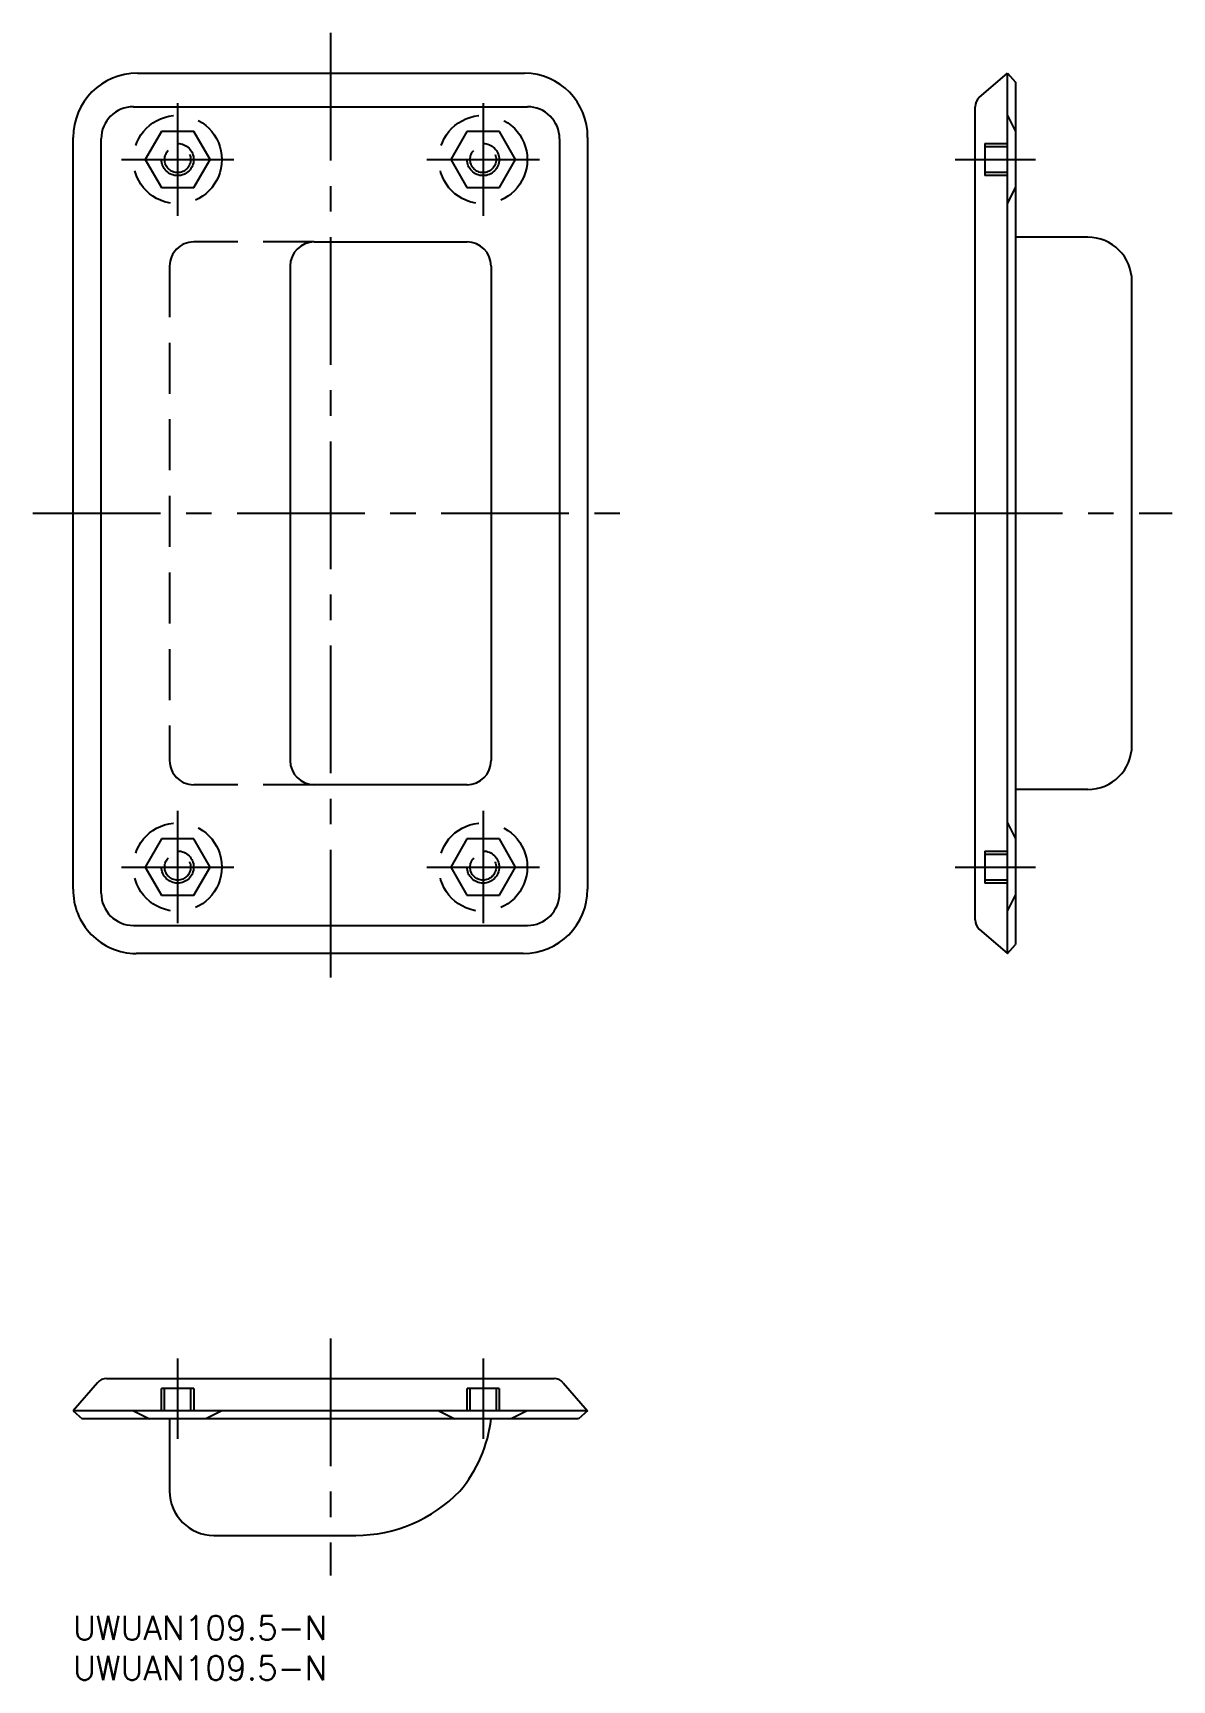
# Model space of a CAD drawing. Extents: x -5 to 137, y -8 to 197.
import ezdxf

# ---------------------------------------------------------------- set-up
doc = ezdxf.new("R2010")
doc.units = 0
doc.header["$LTSCALE"] = 0.5
doc.linetypes.add('CENTER', pattern=[50.8, 31.75, -6.35, 6.35, -6.35])
doc.linetypes.add('DASHED', pattern=[19.05, 12.7, -6.35])
for name, color, linetype in [('MSM_CENTER', 1, 'CENTER'), ('MSM_CONTINUOUS', 7, 'CONTINUOUS'), ('MSM_DASHED', 4, 'DASHED'), ('MSM_PART_NUMBER', 7, 'CONTINUOUS')]:
    doc.layers.add(name, color=color, linetype=linetype)
doc.styles.get("Standard").update_dxf_attribs({"font": 'txt.shx', "height": 3, "bigfont": 'bigfont.shx'})

# ---------------------------------------------------------------- blocks, each defined once
blk = doc.blocks.new('*U3')
at = {"layer": 'MSM_PART_NUMBER'}
blk.add_text('UWUAN109.5-N', height=3, dxfattribs=at).set_placement((0, -3))
blk = doc.blocks.new('*U4')
at = {"layer": 'MSM_PART_NUMBER'}
blk.add_text('UWUAN109.5-N', height=3, dxfattribs=at).set_placement((0, -8))

msp = doc.modelspace()

# ---------------------------------------------------------------- linework, layer by layer
at = {"layer": 'MSM_CENTER'}
for p, q in [((32, 196.87), (32, 77.37)), ((13, 188.12), (13, 174.13)), ((51, 188.12), (51, 174.13)), ((6, 181.12), (20, 181.12)), ((44, 181.12), (58, 181.12)), ((109.71, 181.12), (119.71, 181.12)), ((-5, 137.12), (69, 137.12)), ((107.21, 137.12), (136.71, 137.12)), ((13, 100.12), (13, 86.13)), ((51, 100.12), (51, 86.13)), ((6, 93.12), (20, 93.12)), ((44, 93.12), (58, 93.12)), ((109.71, 93.12), (119.71, 93.12)), ((32, 34.5), (32, 5)), ((13, 32), (13, 22)), ((51, 32), (51, 22))]:
    msp.add_line(p, q, dxfattribs=at)
at = {"layer": 'MSM_CONTINUOUS'}
for p, q in [((8, 191.87), (56.17, 191.87)), ((112.72, 188.83), (116.22, 191.87)), ((116.22, 82.37), (116.22, 191.87)), ((116.22, 191.87), (117.21, 190.74)), ((117.21, 190.74), (117.21, 83.5)), ((7.49, 187.7), (56.51, 187.7)), ((112.21, 86.55), (112.21, 187.7)), ((0, 90.37), (0, 183.87)), ((3.49, 89.86), (3.49, 183.7)), ((60.51, 183.7), (60.51, 89.86)), ((64, 183.87), (64, 90.37)), ((30, 170.87), (49, 170.87)), ((126.21, 171.47), (117.21, 171.47)), ((27, 167.87), (27, 106.37)), ((52, 167.87), (52, 106.37)), ((131.71, 108.27), (131.71, 165.97)), ((49, 103.37), (30, 103.37)), ((126.21, 102.77), (117.21, 102.77)), ((7.49, 85.86), (56.51, 85.86)), ((112.72, 85.41), (116.22, 82.37)), ((56, 82.37), (7.83, 82.37)), ((116.22, 82.37), (117.21, 83.5)), ((3.04, 28.98), (0, 25.48)), ((4.17, 29.5), (59.83, 29.5)), ((60.96, 28.98), (64, 25.48)), ((64, 25.48), (0, 25.48)), ((0, 25.48), (1.13, 24.5)), ((64, 25.48), (62.87, 24.5)), ((62.87, 24.5), (1.13, 24.5)), ((12, 24.5), (12, 15.5)), ((17.5, 10), (35.15, 10))]:
    msp.add_line(p, q, dxfattribs=at)
for centre, radius, start, end in [((8, 183.87), 8, 90, 180), ((56.09, 183.96), 7.91, 359.368, 89.368), ((113.71, 187.7), 1.5, 131, 180), ((7.49, 183.7), 4, 90, 180), ((56.51, 183.7), 4, 0, 90), ((30, 167.87), 3, 90, 180), ((49, 167.87), 3, 0, 90), ((126.21, 165.97), 5.5, 0, 90), ((126.21, 108.27), 5.5, 270, 0), ((30, 106.37), 3, 180, 270), ((49, 106.37), 3, 270, 0), ((7.91, 90.28), 7.91, 179.368, 269.368), ((56, 90.37), 8, 270, 0), ((7.49, 89.86), 4, 180, 270), ((56.51, 89.86), 4, 270, 0), ((113.71, 86.55), 1.5, 180, 229), ((4.17, 28), 1.5, 90, 139), ((59.83, 28), 1.5, 41, 90), ((35.09, 26.47), 17.02, 319.9081, 353.3441), ((17.5, 15.5), 5.5, 180, 270), ((35.15, 28), 18, 270, 316.0592)]:
    msp.add_arc(centre, radius, start, end, dxfattribs=at)
at = {"layer": 'MSM_DASHED'}
for p, q in [((116.22, 186.62), (117.21, 184.62)), ((10.99, 184.62), (8.97, 181.12)), ((15.03, 184.62), (10.99, 184.62)), ((17.05, 181.12), (15.03, 184.62)), ((48.99, 184.62), (46.97, 181.12)), ((53.03, 184.62), (48.99, 184.62)), ((55.05, 181.12), (53.03, 184.62)), ((113.42, 183.12), (116.22, 183.12)), ((113.42, 183.12), (113.42, 179.12)), ((113.42, 182.74), (116.22, 182.74)), ((8.97, 181.12), (10.99, 177.63)), ((15.03, 177.63), (17.05, 181.12)), ((46.97, 181.12), (48.99, 177.63)), ((53.03, 177.63), (55.05, 181.12)), ((116.22, 179.5), (113.42, 179.5)), ((116.22, 179.12), (113.42, 179.12)), ((10.99, 177.63), (15.03, 177.63)), ((48.99, 177.63), (53.03, 177.63)), ((116.22, 175.63), (117.21, 177.63)), ((30, 170.87), (15, 170.87)), ((12, 167.87), (12, 106.37)), ((30, 103.37), (15, 103.37)), ((116.22, 98.62), (117.21, 96.62)), ((10.99, 96.62), (8.97, 93.12)), ((15.03, 96.62), (10.99, 96.62)), ((17.05, 93.12), (15.03, 96.62)), ((48.99, 96.62), (46.97, 93.12)), ((53.03, 96.62), (48.99, 96.62)), ((55.05, 93.12), (53.03, 96.62)), ((113.42, 95.12), (116.22, 95.12)), ((113.42, 95.12), (113.42, 91.12)), ((113.42, 94.74), (116.22, 94.74)), ((8.97, 93.12), (10.99, 89.63)), ((15.03, 89.63), (17.05, 93.12)), ((46.97, 93.12), (48.99, 89.63)), ((53.03, 89.63), (55.05, 93.12)), ((116.22, 91.5), (113.42, 91.5)), ((116.22, 91.12), (113.42, 91.12)), ((10.99, 89.63), (15.03, 89.63)), ((48.99, 89.63), (53.03, 89.63)), ((116.22, 87.63), (117.21, 89.63)), ((15, 28.28), (11, 28.28)), ((11, 25.48), (11, 28.28)), ((11.38, 25.48), (11.38, 28.28)), ((14.62, 28.28), (14.62, 25.48)), ((15, 28.28), (15, 25.48)), ((53, 28.28), (49, 28.28)), ((49, 25.48), (49, 28.28)), ((49.38, 25.48), (49.38, 28.28)), ((52.62, 28.28), (52.62, 25.48)), ((53, 28.28), (53, 25.48)), ((7.5, 25.48), (9.5, 24.5)), ((18.5, 25.48), (16.5, 24.5)), ((45.5, 25.48), (47.5, 24.5)), ((56.5, 25.48), (54.5, 24.5))]:
    msp.add_line(p, q, dxfattribs=at)
for centre, radius in [((13, 181.12), 5.5), ((51, 181.12), 5.5), ((13, 181.12), 2), ((13, 181.12), 1.62), ((51, 181.12), 2), ((51, 181.12), 1.62), ((13, 93.12), 5.5), ((51, 93.12), 5.5), ((13, 93.12), 2), ((13, 93.12), 1.62), ((51, 93.12), 2), ((51, 93.12), 1.62)]:
    msp.add_circle(centre, radius, dxfattribs=at)
for centre, start, end in [((15, 167.87), 90, 180), ((15, 106.37), 180, 270)]:
    msp.add_arc(centre, 3, start, end, dxfattribs=at)

# ---------------------------------------------------------------- block references
at = {"layer": 'MSM_CONTINUOUS'}
for name in ['*U3', '*U4']:
    msp.add_blockref(name, (0, 0), dxfattribs=at)

doc.saveas('drawing.dxf')
